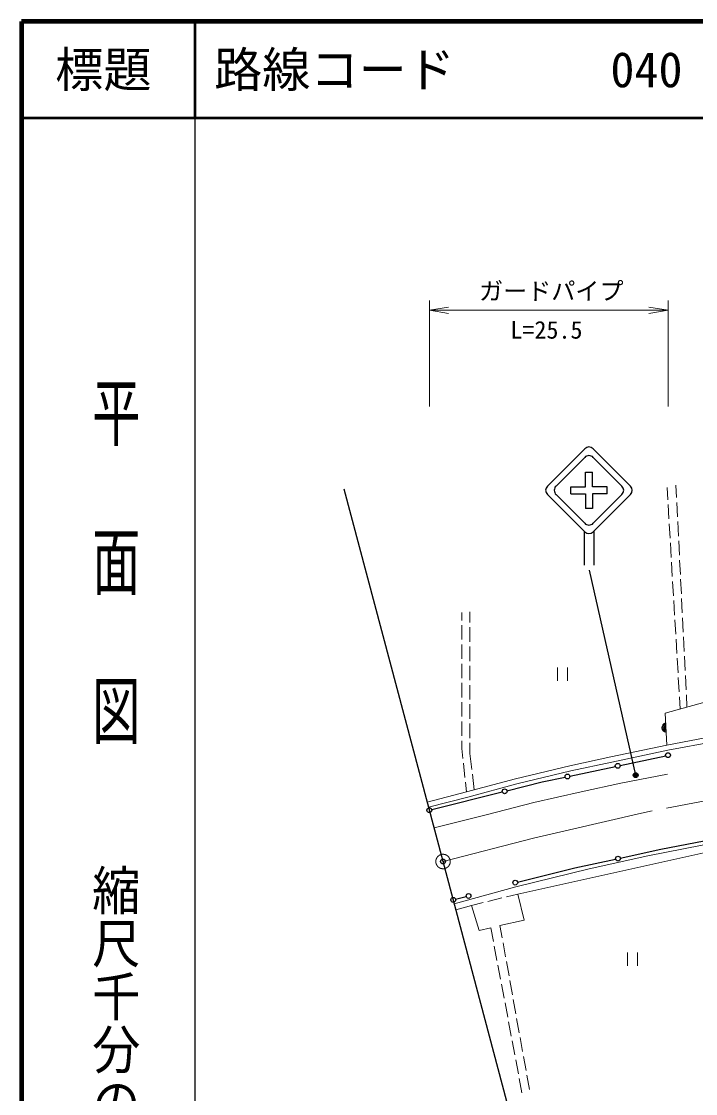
# Model space of a CAD drawing. Units: millimetres, scale not verified. Extents: x 40000 to 680000, y 20000 to 380000.
# Drawn here: x 40000 to 109978, y 268639 to 380000 of the extents above; entities that cross this region are included whole.
import ezdxf
from ezdxf.enums import TextEntityAlignment as Align

# ---------------------------------------------------------------- set-up
doc = ezdxf.new("R2010")
doc.units = ezdxf.units.MM
doc.header["$LTSCALE"] = 1000
doc.header["$PDMODE"] = 32
doc.header["$PDSIZE"] = 500
doc.linetypes.add('CHAIN', pattern=[18.5, 12, -1.5, 3.5, -1.5])
for name, color, linetype, lineweight in [('M-BMK', 2, 'CHAIN', 13), ('M-BMK-OTRS', 5, 'Continuous', 25), ('M-STR-HTXT', 7, 'Continuous', 13), ('M-STR-STRC', 7, 'Continuous', 25), ('M-TTL', 2, 'Continuous', 140), ('M-TTL-BAND', 7, 'Continuous', 25), ('M-TTL-LINE', 7, 'Continuous', 50), ('M-WORK', 1, 'Continuous', 13)]:
    doc.layers.add(name, color=color, linetype=linetype, lineweight=lineweight)
doc.layers.add('M-OTRS', color=6, linetype='Continuous')
doc.layers.add('M-TTL-TXT', color=7, linetype='Continuous')
doc.styles.add('@ＭＳ ゴシック', font='')
doc.styles.add('ＭＳ ゴシック', font='')
doc.styles.get('@ＭＳ ゴシック').set_extended_font_data('@MS Gothic')
doc.styles.get('ＭＳ ゴシック').set_extended_font_data('MS Gothic')

# ---------------------------------------------------------------- blocks, each defined once
blk = doc.blocks.new('open_arrow')
at = {"color": 0, "linetype": 'Continuous', "lineweight": -2}
blk.add_lwpolyline([(7.5, 1.25), (0, 0), (7.5, -1.25)], dxfattribs=at)

msp = doc.modelspace()

# ---------------------------------------------------------------- linework, layer by layer
at = {"layer": 'M-BMK'}
for p, q in [((118748, 300534), (104362, 297776)), ((104362, 297776), (93173, 295179)), ((93173, 295179), (83763, 292741))]:
    msp.add_line(p, q, dxfattribs=at)
msp.add_circle((83763, 292741), 750, dxfattribs=at)
at = {"layer": 'M-BMK-OTRS'}
for p, q in [((83763, 292741), (73493, 331400)), ((94033, 254081), (83763, 292741))]:
    msp.add_line(p, q, dxfattribs=at)
at = {"layer": 'M-OTRS'}
msp.add_point((83763, 292741), dxfattribs=at)
at = {"layer": 'M-STR-HTXT'}
for p, q in [((82345, 340000), (82345, 351000)), ((107122, 340000), (107122, 351000)), ((82345, 350000), (107122, 350000))]:
    msp.add_line(p, q, dxfattribs=at)
at = {"layer": 'M-STR-STRC'}
for p, q in [((98469, 335613), (94601, 331744)), ((99361, 335613), (103229, 331744)), ((95492, 331744), (98469, 334721)), ((99361, 334721), (102338, 331744)), ((98562, 331652), (98562, 333190)), ((98562, 333190), (99268, 333190)), ((99268, 331652), (99268, 333190)), ((94601, 330852), (98469, 326984)), ((95492, 330852), (98469, 327876)), ((97023, 331652), (98562, 331652)), ((97023, 330945), (97023, 331652)), ((97023, 330945), (98562, 330945)), ((98562, 330945), (98562, 329406)), ((100807, 331652), (99268, 331652)), ((100807, 330945), (99268, 330945)), ((99268, 330945), (99268, 329406)), ((103229, 330852), (99361, 326984)), ((99361, 327876), (102338, 330852)), ((100807, 330945), (100807, 331652)), ((99268, 329406), (98562, 329406)), ((98415, 327038), (98415, 323538)), ((99415, 327038), (99415, 323538)), ((103764, 301706), (98955, 323015)), ((102145, 302728), (106877, 303733)), ((96923, 301620), (101655, 302625)), ((90403, 300096), (94068, 301014)), ((94068, 301014), (96434, 301516)), ((82588, 298139), (89918, 299975)), ((102169, 293094), (106387, 294013)), ((106387, 294013), (110871, 294885)), ((97463, 292069), (101681, 292988)), ((91506, 290609), (97463, 292069)), ((85064, 288818), (86172, 289102))]:
    msp.add_line(p, q, dxfattribs=at)
for centre, radius in [((107122, 303785), 250), ((101900, 302677), 250), ((96678, 301568), 250), ((103764, 301706), 250), ((103764, 301706), 200), ((103764, 301706), 150), ((103764, 301706), 100), ((103764, 301706), 50), ((103764, 301706), 20), ((90160, 300036), 250), ((82345, 298079), 250), ((101925, 293041), 250), ((91263, 290549), 250), ((84822, 288756), 250), ((86414, 289164), 250)]:
    msp.add_circle(centre, radius, dxfattribs=at)
for centre, start, end in [((98915, 335167), 45, 135), ((98915, 334275), 44.99985, 135), ((95047, 331298), 135, 225), ((95938, 331298), 135, 225.00005), ((101892, 331298), 315.00011, 44.99984), ((102784, 331298), 315, 45), ((98915, 328322), 225.00005, 315.00011), ((98915, 327430), 225, 315)]:
    msp.add_arc(centre, 631, start, end, dxfattribs=at)
msp.add_point((103764, 301706), dxfattribs=at)
at = {"layer": 'M-TTL'}
for p, q in [((40000, 380000), (40000, 20000)), ((680000, 380000), (40000, 380000))]:
    msp.add_line(p, q, dxfattribs=at)
at = {"layer": 'M-TTL-BAND'}
msp.add_line((58000, 370000), (58000, 20000), dxfattribs=at)
at = {"layer": 'M-TTL-LINE'}
for p, q in [((58000, 380000), (58000, 370000)), ((40000, 370000), (680000, 370000))]:
    msp.add_line(p, q, dxfattribs=at)
at = {"layer": 'M-WORK'}
for p, q in [((107097, 330319), (107021, 331598)), ((107940, 331838), (108005, 330544)), ((107215, 328323), (107126, 329820)), ((108030, 330044), (108105, 328546)), ((107332, 326326), (107244, 327824)), ((108129, 328047), (108204, 326549)), ((107450, 324330), (107362, 325827)), ((108229, 326049), (108304, 324551)), ((107568, 322333), (107480, 323831)), ((108328, 324052), (108403, 322554)), ((107686, 320337), (107597, 321834)), ((108428, 322054), (108503, 320556)), ((107804, 318340), (107715, 319838)), ((108528, 320057), (108602, 318559)), ((85719, 317788), (85719, 318611)), ((86558, 318691), (86558, 317568)), ((107921, 316344), (107833, 317841)), ((108627, 318059), (108702, 316561)), ((85719, 315788), (85719, 317288)), ((86558, 317068), (86558, 315568)), ((85719, 313788), (85719, 315288)), ((108039, 314347), (107951, 315845)), ((108727, 316062), (108801, 314564)), ((86558, 315068), (86558, 313568)), ((108826, 314064), (108901, 312566)), ((85719, 311788), (85719, 313288)), ((86558, 313068), (86558, 311568)), ((108157, 312351), (108069, 313848)), ((95649, 312901), (95649, 311501)), ((96699, 311501), (96699, 312901)), ((108275, 310354), (108187, 311852)), ((108926, 312067), (109000, 310569)), ((85719, 309788), (85719, 311288)), ((86558, 311068), (86558, 309568)), ((108380, 308576), (108304, 309855)), ((109025, 310069), (109090, 308775)), ((85719, 307788), (85719, 309288)), ((86558, 309068), (86558, 307568)), ((106813, 308137), (111572, 309469)), ((106813, 308137), (106985, 304829)), ((85719, 305788), (85719, 307288)), ((86558, 307068), (86558, 305568)), ((85719, 304465), (85719, 305288)), ((106985, 304829), (111887, 305761)), ((107093, 304290), (111986, 305220)), ((85824, 303457), (85719, 304465)), ((86558, 305068), (86558, 303945)), ((101177, 303604), (106985, 304829)), ((101292, 303066), (107093, 304290)), ((86031, 301468), (85875, 302960)), ((86558, 303945), (86753, 302312)), ((96915, 302680), (101177, 303604)), ((97037, 302144), (101292, 303066)), ((86812, 301816), (87007, 300183)), ((91285, 301330), (96915, 302680)), ((91420, 300797), (97037, 302144)), ((102218, 300894), (107067, 301827)), ((86187, 299963), (86082, 300970)), ((86187, 299963), (91285, 301330)), ((86328, 299431), (91420, 300797)), ((98116, 299988), (102218, 300894)), ((82125, 298909), (86187, 299963)), ((93187, 298869), (98116, 299988)), ((82263, 298377), (86328, 299431)), ((88232, 297591), (93187, 298869)), ((82835, 296235), (88232, 297591)), ((105041, 293324), (113220, 294949)), ((112101, 293905), (91534, 289367)), ((98941, 291992), (105041, 293324)), ((91313, 290118), (98941, 291992)), ((84935, 288330), (91313, 290118)), ((87914, 288472), (86721, 288177)), ((89856, 288952), (88400, 288592)), ((91534, 289367), (90341, 289072)), ((92179, 286641), (91534, 289367)), ((86721, 288177), (85099, 287714)), ((86721, 288177), (87502, 285584)), ((89675, 286108), (92179, 286641)), ((87502, 285584), (88728, 285850)), ((88728, 285850), (88994, 284437)), ((89908, 284804), (89675, 286108)), ((90261, 282836), (89997, 284312)), ((89087, 283946), (89365, 282472)), ((102898, 283304), (102898, 281904)), ((103948, 281904), (103948, 283304)), ((89458, 281981), (89736, 280507)), ((90614, 280867), (90349, 282344)), ((89829, 280015), (90107, 278541)), ((90967, 278899), (90702, 280375)), ((91320, 276930), (91055, 278406)), ((90200, 278050), (90478, 276576)), ((91673, 274961), (91408, 276438)), ((90571, 276085), (90849, 274611)), ((90941, 274119), (91220, 272645)), ((92026, 272993), (91761, 274469)), ((91312, 272154), (91590, 270680)), ((92379, 271024), (92114, 272501)), ((91683, 270189), (91961, 268715)), ((92732, 269056), (92467, 270532))]:
    msp.add_line(p, q, dxfattribs=at)
for radius, start, end in [(512, 105.66055, 260.29978), (410, 108.90584, 257.05448), (308, 114.44029, 251.52004), (205, 126.26355, 239.69677)]:
    msp.add_arc((107003, 306645), radius, start, end, dxfattribs=at)

# ---------------------------------------------------------------- block references
at = {"layer": 'M-STR-HTXT', "xscale": 267, "yscale": 267}
msp.add_blockref('open_arrow', (82345, 350000), dxfattribs=at)
at = {"layer": 'M-STR-HTXT', "xscale": 267, "yscale": 267, "rotation": 180}
msp.add_blockref('open_arrow', (107122, 350000), dxfattribs=at)

# ---------------------------------------------------------------- texts
at = {"layer": 'M-STR-HTXT', "style": 'ＭＳ ゴシック'}
msp.add_text('ガードパイプ', height=1833, dxfattribs=at).set_placement((95000, 352000), align=Align.MIDDLE_CENTER)
msp.add_text('L=25.5', height=1833, dxfattribs=at).set_placement((94500, 346500), align=Align.BOTTOM_CENTER)
at = {"layer": 'M-TTL-BAND', "style": '@ＭＳ ゴシック'}
for s, width, p in [('平  面  図', 1.55, (49777, 323975)), ('縮尺千分の一', 1.1, (49777, 276030))]:
    msp.add_text(s, height=3666, rotation=270, dxfattribs=dict(at, width=width)).set_placement(p, align=Align.MIDDLE_CENTER)
at = {"layer": 'M-TTL-TXT', "style": 'ＭＳ ゴシック'}
msp.add_text('標題', height=3666, dxfattribs=at).set_placement((48500, 375000), align=Align.MIDDLE_CENTER)
for s, p in [('路線コード', (60000, 375000)), ('040', (101142, 375000))]:
    msp.add_text(s, height=3666, dxfattribs=at).set_placement(p, align=Align.MIDDLE_LEFT)

doc.saveas('drawing.dxf')
